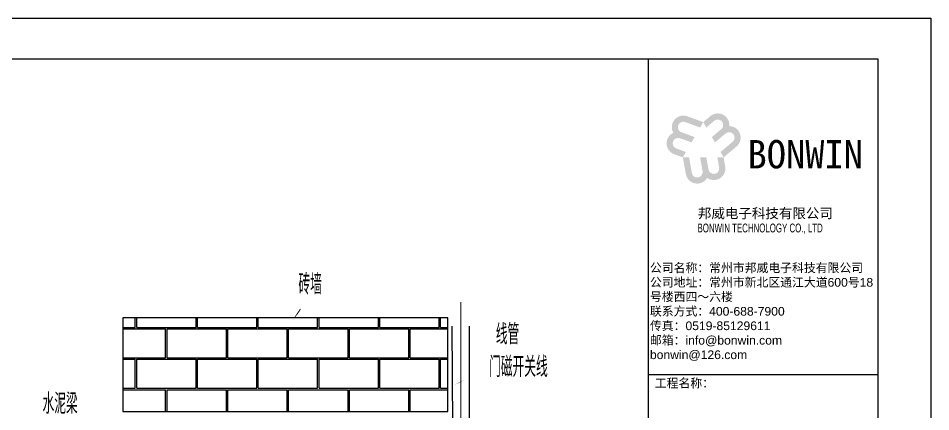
# Model space of a CAD drawing. Header units: millimetres. Extents: x 130143 to 328923, y 19139 to 134795.
# Drawn here: x 267518 to 288174, y 96390 to 105293 of the extents above; entities that cross this region are included whole.
import ezdxf

# ---------------------------------------------------------------- set-up
doc = ezdxf.new("R2010")
doc.units = ezdxf.units.MM
doc.header["$LTSCALE"] = 10
doc.layers.add('邦威智能化', color=7, linetype='Continuous', lineweight=18)
doc.styles.add('_HZTXT', font='gbenor.shx', dxfattribs={"bigfont": 'gbcbig.shx'})
doc.styles.get("Standard").update_dxf_attribs({"font": 'arial.ttf'})

# ---------------------------------------------------------------- blocks, each defined once
blk = doc.blocks.new('*X481')
for p, q in [((101512, -24904.7), (101512, -24841.9)), ((101521.3, -24904.7), (101521.3, -24841.9)), ((101910.1, -24904.7), (101910.1, -24841.9)), ((101919.4, -24904.7), (101919.4, -24841.9)), ((102308.2, -24904.7), (102308.2, -24841.9)), ((102317.6, -24904.7), (102317.6, -24841.9)), ((102706.4, -24904.7), (102706.4, -24841.9)), ((102715.7, -24904.7), (102715.7, -24841.9)), ((103104.5, -24904.7), (103104.5, -24841.9)), ((103113.8, -24904.7), (103113.8, -24841.9)), ((103502.6, -24904.7), (103502.6, -24841.9)), ((103512, -24904.7), (103512, -24841.9)), ((101431.6, -24904.7), (101512, -24904.7)), ((101431.6, -24914.1), (101711, -24914.1)), ((101521.3, -24904.7), (101910.1, -24904.7)), ((101711, -25103.8), (101711, -24914.1)), ((101720.4, -24914.1), (102109.2, -24914.1)), ((101720.4, -25103.8), (101720.4, -24914.1)), ((101919.4, -24904.7), (102308.2, -24904.7)), ((102109.2, -25103.8), (102109.2, -24914.1)), ((102118.5, -24914.1), (102507.3, -24914.1)), ((102118.5, -25103.8), (102118.5, -24914.1)), ((102317.6, -24904.7), (102706.4, -24904.7)), ((102507.3, -25103.8), (102507.3, -24914.1)), ((102516.6, -24914.1), (102905.4, -24914.1)), ((102516.6, -25103.8), (102516.6, -24914.1)), ((102715.7, -24904.7), (103104.5, -24904.7)), ((102905.4, -25103.8), (102905.4, -24914.1)), ((102914.8, -24914.1), (103303.6, -24914.1)), ((102914.8, -25103.8), (102914.8, -24914.1)), ((103113.8, -24904.7), (103502.6, -24904.7)), ((103303.6, -25103.8), (103303.6, -24914.1)), ((103312.9, -24914.1), (103559.9, -24914.1)), ((103312.9, -25103.8), (103312.9, -24914.1)), ((103512, -24904.7), (103559.9, -24904.7)), ((101431.6, -25103.8), (101711, -25103.8)), ((101431.6, -25113.1), (101512, -25113.1)), ((101512, -25302.9), (101512, -25113.1)), ((101521.3, -25113.1), (101910.1, -25113.1)), ((101521.3, -25302.9), (101521.3, -25113.1)), ((101720.4, -25103.8), (102109.2, -25103.8)), ((101910.1, -25302.9), (101910.1, -25113.1)), ((101919.4, -25113.1), (102308.2, -25113.1)), ((101919.4, -25302.9), (101919.4, -25113.1)), ((102118.5, -25103.8), (102507.3, -25103.8)), ((102308.2, -25302.9), (102308.2, -25113.1)), ((102317.6, -25113.1), (102706.4, -25113.1)), ((102317.6, -25302.9), (102317.6, -25113.1)), ((102516.6, -25103.8), (102905.4, -25103.8)), ((102706.4, -25302.9), (102706.4, -25113.1)), ((102715.7, -25113.1), (103104.5, -25113.1)), ((102715.7, -25302.9), (102715.7, -25113.1)), ((102914.8, -25103.8), (103303.6, -25103.8)), ((103104.5, -25302.9), (103104.5, -25113.1)), ((103113.8, -25113.1), (103502.6, -25113.1)), ((103113.8, -25302.9), (103113.8, -25113.1)), ((103312.9, -25103.8), (103559.9, -25103.8)), ((103502.6, -25302.9), (103502.6, -25113.1)), ((103512, -25113.1), (103559.9, -25113.1)), ((103512, -25302.9), (103512, -25113.1)), ((101431.6, -25302.9), (101512, -25302.9)), ((101431.6, -25312.2), (101711, -25312.2)), ((101521.3, -25302.9), (101910.1, -25302.9)), ((101711, -25453.9), (101711, -25312.2)), ((101720.4, -25312.2), (102109.2, -25312.2)), ((101720.4, -25453.9), (101720.4, -25312.2)), ((101919.4, -25302.9), (102308.2, -25302.9)), ((102109.2, -25453.9), (102109.2, -25312.2)), ((102118.5, -25312.2), (102507.3, -25312.2)), ((102118.5, -25453.9), (102118.5, -25312.2)), ((102317.6, -25302.9), (102706.4, -25302.9)), ((102507.3, -25453.9), (102507.3, -25312.2)), ((102516.6, -25312.2), (102905.4, -25312.2)), ((102516.6, -25453.9), (102516.6, -25312.2)), ((102715.7, -25302.9), (103104.5, -25302.9)), ((102905.4, -25453.9), (102905.4, -25312.2)), ((102914.8, -25312.2), (103303.6, -25312.2)), ((102914.8, -25453.9), (102914.8, -25312.2)), ((103113.8, -25302.9), (103502.6, -25302.9)), ((103303.6, -25453.9), (103303.6, -25312.2)), ((103312.9, -25312.2), (103559.9, -25312.2)), ((103312.9, -25453.9), (103312.9, -25312.2)), ((103512, -25302.9), (103559.9, -25302.9))]:
    blk.add_line(p, q)
blk = doc.blocks.new('图框')
h = blk.add_hatch(color=5)
h.dxf.hatch_style = 1
h.paths.add_polyline_path([(36461, -1029), (36261, -1197), (36348, -1349), (36572, -1161, -1), (36770, -1397), (36505, -1620), (36593, -1772), (36894, -1519, -1), (37092, -1755), (36749, -2043), (36837, -2195), (37203, -1887, 0.696307), (36997, -1310, 0.6707)])
h.paths.add_polyline_path([(36837, -2195), (36661, -2195), (36712, -2483, -1), (36409, -2536), (36348, -2195), (36173, -2195), (36241, -2583, -1), (35938, -2636), (35860, -2195), (35685, -2195), (35768, -2666, 0.696307), (36371, -2776, 0.6707), (36882, -2453)])
h.paths.add_polyline_path([(35646, -1485, -1), (35752, -1196), (36173, -1349), (36261, -1197), (35811, -1033, 0.696307), (35414, -1501, 0.6707), (35439, -2105), (35685, -2195), (35772, -2043), (35498, -1943, -1), (35603, -1653), (35929, -1772), (36017, -1620)])
for p, q in [((34698, 590), (34698, -29110)), ((41198, -2583), (41198, -8983)), ((34698, -8340), (41198, -8340))]:
    blk.add_line(p, q)
for points in [[(-2302, 1740), (42698, 1740), (42698, -30260), (-2302, -30260)], [(-802, 590), (41198, 590), (41198, -29110), (-802, -29110)]]:
    blk.add_lwpolyline(points, close=True)
blk.add_text('工程名称：', height=245.7).set_placement((34890, -8704))
at = {"attachment_point": 1}
for s, width, insert, char_height in [('{\\fSimHei|b1|i0|c0|p49;\\C5;BONWIN}', 3084.57, (37514, -1706), 800), ('{\\fSimSun|b1|i0|c134|p2;邦威电子科技有限公司}', 5483.58, (36110, -3637), 280), ('{\\fﾷￂￋￎ_gb2312|b0|i0|c134|p49;\\W0.667;BONWIN TECHNOLOGY CO., LTD}', 5483.58, (36099, -4067), 250), ('{\\fSimSun|b0|i0|c134|p2;公司名称：常州市邦威电子科技有限公司\\P公司地址：常州市新北区通江大道}600{\\fSimSun|b0|i0|c134|p2;号}18{\\fSimSun|b0|i0|c134|p2;号楼西四～六楼\\P联系方式：}400-688-7900{\\fSimSun|b0|i0|c134|p2;\u3000\u3000\\P传真：}0519-85129611\\P{\\fSimSun|b0|i0|c134|p2;邮箱：}info@bonwin.com{\\fSimSun|b0|i0|c134|p2;\u3000\u3000}bonwin@126.com', 6387.17, (34753, -5197), 245.65)]:
    blk.add_mtext_dynamic_manual_height_columns(s, width=width, gutter_width=1228, heights=[0], dxfattribs=dict(at, insert=insert, char_height=char_height))

msp = doc.modelspace()

# ---------------------------------------------------------------- linework, layer by layer
at = {"layer": '邦威智能化'}
for p, q in [((277352.26534, 96074.80716, 0), (277341.87118, 98329.78305, 0)), ((277730.70665, 95803.29118, 0), (277730.70665, 98329.78305, 0))]:
    msp.add_line(p, q, dxfattribs=at)
at = {"layer": '邦威智能化', "color": 1, "elevation": 0}
for points in [[(274080.76884, 98968.68315, 0, 0, 0), (273915.70144, 98709.8618, 42.99817, 0, 0), (273735.13556, 98477.30372, 0, 0, 0)], [(277919.7016, 98049.7163, 0, 0, 0), (277797.0594, 97871.72043, 42.99817, 0, 0), (277741.63139, 97784.74727, 0, 0, 0)], [(278105.07703, 97347.94991, 0, 0, 0), (277807.96474, 97203.31602, 42.99817, 0, 0), (277522.84454, 97056.14506, 0, 0, 0)]]:
    msp.add_lwpolyline(points, format="xyseb", dxfattribs=at)
at = {"layer": '邦威智能化', "color": 6, "const_width": 17.19927, "elevation": 0}
msp.add_lwpolyline([(277536.65406, 95921.67993), (277537.54898, 98869.72192)], dxfattribs=at)
at = {"layer": '邦威智能化', "elevation": 0}
msp.add_lwpolyline([(269889.36514, 96398.90412), (277244.82015, 96398.90412), (277244.82015, 98514.14632), (269889.36514, 98514.14632)], close=True, dxfattribs=at)

# ---------------------------------------------------------------- block references
at = {"layer": '邦威智能化'}
for name, p, xscale, yscale, zscale in [('图框', (254015.71396, 103901.06772, 0), 0.8000000000029104, 0.7999999999992724, 0.8), ('*X481', (-80658.24385, 184367.7275, 0), 3.456000000005588, 3.455999999998312, 3.456000000000001)]:
    msp.add_blockref(name, p, dxfattribs=dict(at, xscale=xscale, yscale=yscale, zscale=zscale))

# ---------------------------------------------------------------- texts
at = {"layer": '邦威智能化', "color": 3, "style": '_HZTXT', "width": 0.8}
for s, p in [('砖墙', (273861.40421, 99043.58379, 0)), ('线管', (278329.14822, 97913.20374, 0)), ('门磁开关线', (278176.90177, 97175.73308, 0)), ('水泥梁', (268068.07151, 96343.76047, 0))]:
    msp.add_text(s, height=460.8, dxfattribs=at).set_placement(p)

doc.saveas('drawing.dxf')
